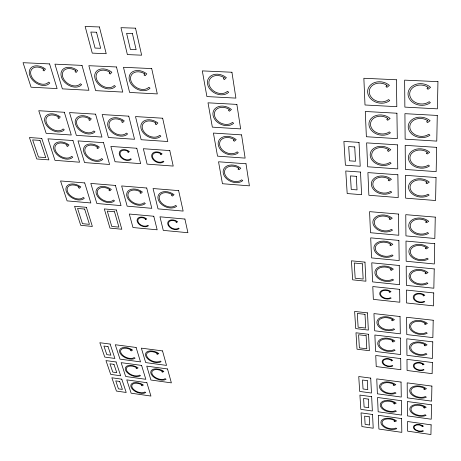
<?xml version="1.0" encoding="UTF-8"?>
<svg xmlns="http://www.w3.org/2000/svg" width="461" height="461" viewBox="0 0 461 461"><rect width="100%" height="100%" fill="white"/><g stroke="black" fill="none" stroke-linecap="round" stroke-linejoin="round"><path stroke-width="0.69" d="M431.127 424.852L430.937 434.521L407.582 431.156L407.501 421.51L431.127 424.852M431.525 404.816L431.237 419.222L407.455 415.897L407.334 401.525L431.525 404.816M431.899 386.088L431.6 401.133L407.305 397.86L407.178 382.861L431.899 386.088M432.366 362.513L432.147 373.669L407.075 370.483L406.982 359.361L432.366 362.513M432.775 341.866L432.447 358.456L406.948 355.322L406.809 338.795L432.775 341.866M433.207 320.251L432.862 337.625L406.769 334.571L406.625 317.266L433.207 320.251M433.749 292.931L433.49 305.873L406.504 302.958L406.4 290.067L433.749 292.931M434.227 268.919L433.841 288.223L406.36 285.382L406.199 266.176L434.227 268.919M434.729 243.679L434.325 263.969L406.158 261.254L405.985 241.068L434.729 243.679M435.259 217.125L434.832 238.481L405.945 235.899L405.766 214.665L435.259 217.125M436.043 177.531L435.587 200.518L405.628 198.155L405.438 175.313L436.043 177.531M436.642 147.353L436.164 171.625L405.386 169.452L405.184 145.342L436.642 147.353M437.276 115.446L436.769 141.118L405.133 139.147L404.919 113.665L437.276 115.446M437.95 81.655L437.408 108.848L404.867 107.113L404.637 80.133L437.95 81.655M43.553 69.064L42.988 70.181A8.822 6.131 36.1 0 1 44.026 70.896L45.466 69.081A12.101 8.413 36.1 0 0 30.587 68.286A12.101 8.413 36.1 0 0 34.898 82.185A12.101 8.413 36.1 0 0 49.788 83.02L48.589 82.11A10.591 7.359 36.1 0 1 35.97 81.689A10.591 7.359 36.1 0 1 31.383 69.807A10.591 7.359 36.1 0 1 43.553 69.064M75.69 70.585L75.08 71.714A8.845 6.298 35.1 0 1 76.117 72.435L77.644 70.608A12.136 8.638 35.1 0 0 62.466 69.795A12.136 8.638 35.1 0 0 66.436 83.81A12.136 8.638 35.1 0 0 81.626 84.668L80.427 83.746A10.62 7.56 35.1 0 1 67.548 83.314A10.62 7.56 35.1 0 1 63.232 71.328A10.62 7.56 35.1 0 1 75.69 70.585M58.455 116.892L57.896 117.907A8.384 5.705 33.2 0 1 58.887 118.575L60.299 116.938A11.508 7.831 33.2 0 0 45.95 115.97A11.508 7.831 33.2 0 0 49.921 128.775A11.508 7.831 33.2 0 0 64.281 129.783L63.14 128.93A10.067 6.852 33.2 0 1 50.964 128.342A10.067 6.852 33.2 0 1 46.694 117.371A10.067 6.852 33.2 0 1 58.455 116.892M67.173 144.881L66.615 145.837A8.142 5.457 31.6 0 1 67.583 146.483L68.977 144.944A11.173 7.491 31.6 0 0 54.94 143.878A11.173 7.491 31.6 0 0 58.72 156.072A11.173 7.491 31.6 0 0 72.769 157.172L71.657 156.348A9.773 6.552 31.6 0 1 59.746 155.668A9.773 6.552 31.6 0 1 55.66 145.215A9.773 6.552 31.6 0 1 67.173 144.881M109.856 72.204L109.194 73.345A8.88 6.477 33.9 0 1 110.231 74.071L111.85 72.227A12.182 8.886 33.9 0 0 96.361 71.397A12.182 8.886 33.9 0 0 99.968 85.539A12.182 8.886 33.9 0 0 115.469 86.414L114.276 85.487A10.655 7.774 33.9 0 1 101.12 85.043A10.655 7.774 33.9 0 1 97.092 72.942A10.655 7.774 33.9 0 1 109.856 72.204M89.428 118.811L88.823 119.837A8.419 5.849 32.1 0 1 89.814 120.511L91.313 118.863A11.548 8.027 32.1 0 0 76.687 117.872A11.548 8.027 32.1 0 0 80.347 130.78A11.548 8.027 32.1 0 0 94.978 131.811L93.837 130.947A10.102 7.024 32.1 0 1 81.424 130.342A10.102 7.024 32.1 0 1 77.408 119.29A10.102 7.024 32.1 0 1 89.428 118.811M97.467 147.013L96.868 147.981A8.177 5.59 30.5 0 1 97.83 148.632L99.305 147.082A11.214 7.67 30.5 0 0 85.008 145.999A11.214 7.67 30.5 0 0 88.483 158.279A11.214 7.67 30.5 0 0 102.797 159.402L101.685 158.572A9.814 6.713 30.5 0 1 89.543 157.875A9.814 6.713 30.5 0 1 85.7 147.347A9.814 6.713 30.5 0 1 97.467 147.013M144.754 73.858L144.039 75.005A8.915 6.656 32.4 0 1 145.077 75.742L146.794 73.881A12.228 9.134 32.4 0 0 130.976 73.04A12.228 9.134 32.4 0 0 134.197 87.308A12.228 9.134 32.4 0 0 150.027 88.201L148.84 87.262A10.701 7.993 32.4 0 1 135.39 86.806A10.701 7.993 32.4 0 1 131.673 74.596A10.701 7.993 32.4 0 1 144.754 73.858M79.067 186.814L78.514 187.69A7.785 5.083 29.5 0 1 79.436 188.301L80.808 186.907A10.684 6.978 29.5 0 0 67.248 185.708A10.684 6.978 29.5 0 0 70.764 197.003A10.684 6.978 29.5 0 0 84.328 198.23L83.262 197.452A9.347 6.102 29.5 0 1 71.755 196.645A9.347 6.102 29.5 0 1 67.928 186.953A9.347 6.102 29.5 0 1 79.067 186.814M122.338 120.851L121.687 121.883A8.454 6.005 30.8 0 1 122.678 122.568L124.257 120.909A11.594 8.24 30.8 0 0 109.343 119.9A11.594 8.24 30.8 0 0 112.657 132.912A11.594 8.24 30.8 0 0 127.588 133.961L126.447 133.091A10.148 7.209 30.8 0 1 113.775 132.474A10.148 7.209 30.8 0 1 110.029 121.324A10.148 7.209 30.8 0 1 122.338 120.851M128.187 151.462L127.783 152.067A5.134 3.584 29.2 0 1 128.389 152.476L129.357 151.508A7.042 4.915 29.2 0 0 120.246 150.828A7.042 4.915 29.2 0 0 122.234 158.567A7.042 4.915 29.2 0 0 131.35 159.258L130.659 158.74A6.16 4.299 29.2 0 1 122.914 158.307A6.16 4.299 29.2 0 1 120.661 151.675A6.16 4.299 29.2 0 1 128.187 151.462M109.528 189.35L108.94 190.232A7.825 5.204 28.4 0 1 109.862 190.842L111.308 189.442A10.736 7.14 28.4 0 0 97.496 188.226A10.736 7.14 28.4 0 0 100.717 199.596A10.736 7.14 28.4 0 0 114.535 200.846L113.475 200.062A9.393 6.247 28.4 0 1 101.743 199.238A9.393 6.247 28.4 0 1 98.153 189.477A9.393 6.247 28.4 0 1 109.528 189.35M155.916 122.937L155.219 123.974A8.494 6.16 29.2 0 1 156.21 124.666L157.881 122.995A11.658 8.448 29.2 0 0 142.662 121.963A11.658 8.448 29.2 0 0 145.624 135.085A11.658 8.448 29.2 0 0 160.854 136.151L159.719 135.275A10.2 7.393 29.2 0 1 146.777 134.641A10.2 7.393 29.2 0 1 143.319 123.404A10.2 7.393 29.2 0 1 155.916 122.937M160.889 153.795L160.457 154.4A5.163 3.671 27.6 0 1 161.062 154.815L162.082 153.841A7.082 5.031 27.6 0 0 152.793 153.144A7.082 5.031 27.6 0 0 154.573 160.947A7.082 5.031 27.6 0 0 163.868 161.65L163.177 161.125A6.195 4.403 27.6 0 1 155.276 160.682A6.195 4.403 27.6 0 1 153.19 153.997A6.195 4.403 27.6 0 1 160.889 153.795M140.576 191.937L139.942 192.819A7.866 5.325 27.1 0 1 140.864 193.441L142.386 192.03A10.793 7.307 27.1 0 0 128.314 190.791A10.793 7.307 27.1 0 0 131.235 202.241A10.793 7.307 27.1 0 0 145.313 203.514L144.253 202.725A9.445 6.391 27.1 0 1 132.295 201.878A9.445 6.391 27.1 0 1 128.942 192.053A9.445 6.391 27.1 0 1 140.576 191.937M224.213 77.627L223.378 78.796A9.024 7.059 27.7 0 1 224.415 79.546L226.363 77.65A12.378 9.681 27.7 0 0 209.784 76.768A12.378 9.681 27.7 0 0 212.1 91.33A12.378 9.681 27.7 0 0 228.685 92.263L227.509 91.307A10.834 8.471 27.7 0 1 213.397 90.817A10.834 8.471 27.7 0 1 210.4 78.358A10.834 8.471 27.7 0 1 224.213 77.627M145.595 218.842L145.203 219.361A4.794 3.181 25.9 0 1 145.768 219.736L146.702 218.912A6.575 4.362 25.9 0 0 138.093 218.099A6.575 4.362 25.9 0 0 139.85 224.928A6.575 4.362 25.9 0 0 148.459 225.752L147.814 225.273A5.757 3.821 25.9 0 1 140.501 224.714A5.757 3.821 25.9 0 1 138.479 218.848A5.757 3.821 25.9 0 1 145.595 218.842M229.33 109.413L228.506 110.507A8.765 6.702 25.7 0 1 229.515 111.228L231.422 109.459A12.026 9.191 25.7 0 0 215.264 108.45A12.026 9.191 25.7 0 0 217.459 122.246A12.026 9.191 25.7 0 0 233.629 123.294L232.482 122.378A10.522 8.044 25.7 0 1 218.721 121.773A10.522 8.044 25.7 0 1 215.857 109.96A10.522 8.044 25.7 0 1 229.33 109.413M172.212 194.571L171.538 195.458A7.918 5.446 25.6 0 1 172.46 196.086L174.062 194.669A10.862 7.468 25.6 0 0 159.725 193.401A10.862 7.468 25.6 0 0 162.33 204.932A10.862 7.468 25.6 0 0 176.672 206.228L175.618 205.439A9.502 6.535 25.6 0 1 163.425 204.575A9.502 6.535 25.6 0 1 160.324 194.675A9.502 6.535 25.6 0 1 172.212 194.571M234.182 139.533L233.375 140.565A8.529 6.362 24.2 0 1 234.355 141.256L236.222 139.597A11.698 8.73 24.2 0 0 220.456 138.479A11.698 8.73 24.2 0 0 222.542 151.565A11.698 8.73 24.2 0 0 238.308 152.724L237.196 151.848A10.234 7.641 24.2 0 1 223.775 151.133A10.234 7.641 24.2 0 1 221.032 139.919A10.234 7.641 24.2 0 1 234.182 139.533M176.454 221.66L176.039 222.179A4.823 3.25 24.5 0 1 176.598 222.559L177.577 221.729A6.621 4.454 24.5 0 0 168.812 220.9A6.621 4.454 24.5 0 0 170.386 227.774A6.621 4.454 24.5 0 0 179.15 228.616L178.505 228.137A5.791 3.901 24.5 0 1 171.054 227.561A5.791 3.901 24.5 0 1 169.181 221.655A5.791 3.901 24.5 0 1 176.454 221.66M238.781 168.115L237.991 169.083A8.304 6.051 22.9 0 1 238.942 169.752L240.775 168.202A11.392 8.304 22.9 0 0 225.389 166.986A11.392 8.304 22.9 0 0 227.365 179.415A11.392 8.304 22.9 0 0 242.757 180.666L241.673 179.825A9.969 7.267 22.9 0 1 228.575 179.018A9.969 7.267 22.9 0 1 225.942 168.351A9.969 7.267 22.9 0 1 238.781 168.115M131.045 349.882L130.526 350.464A6.523 3.717 23.2 0 1 131.299 350.942L132.549 350.037A8.949 5.1 23.2 0 0 120.851 348.458A8.949 5.1 23.2 0 0 123.375 356.601A8.949 5.1 23.2 0 0 135.079 358.197L134.191 357.592A7.831 4.466 23.2 0 1 124.251 356.399A7.831 4.466 23.2 0 1 121.381 349.369A7.831 4.466 23.2 0 1 131.045 349.882M387.05 85.343L385.938 86.559A9.456 7.745 12.3 0 1 386.969 87.342L389.412 85.377A12.971 10.626 12.3 0 0 371.226 84.403A12.971 10.626 12.3 0 0 371.549 99.553A12.971 10.626 12.3 0 0 389.741 100.579L388.583 99.582A11.352 9.301 12.3 0 1 373.058 99.029A11.352 9.301 12.3 0 1 371.664 86.063A11.352 9.301 12.3 0 1 387.05 85.343M136.6 367.711L136.087 368.264A6.391 3.579 22.7 0 1 136.842 368.731L138.075 367.872A8.771 4.91 22.7 0 0 126.585 366.265A8.771 4.91 22.7 0 0 129.011 374.09A8.771 4.91 22.7 0 0 140.507 375.715L139.637 375.133A7.676 4.293 22.7 0 1 129.875 373.906A7.676 4.293 22.7 0 1 127.103 367.14A7.676 4.293 22.7 0 1 136.6 367.711M157.27 353.328L156.723 353.915A6.569 3.78 22.3 0 1 157.495 354.394L158.797 353.489A9.013 5.192 22.3 0 0 146.915 351.887A9.013 5.192 22.3 0 0 149.22 360.058A9.013 5.192 22.3 0 0 161.108 361.683L160.226 361.072A7.883 4.541 22.3 0 1 150.125 359.862A7.883 4.541 22.3 0 1 147.428 352.803A7.883 4.541 22.3 0 1 157.27 353.328M387.822 118.396L386.744 119.537A9.203 7.313 12.3 0 1 387.741 120.286L390.121 118.454A12.626 10.033 12.3 0 0 372.436 117.348A12.626 10.033 12.3 0 0 372.742 131.667A12.626 10.033 12.3 0 0 390.432 132.82L389.303 131.863A11.047 8.776 12.3 0 1 374.211 131.183A11.047 8.776 12.3 0 1 372.857 118.921A11.047 8.776 12.3 0 1 387.822 118.396M141.942 384.854L141.429 385.379A6.264 3.446 22.2 0 1 142.172 385.834L143.388 385.021A8.598 4.725 22.2 0 0 132.105 383.385A8.598 4.725 22.2 0 0 134.439 390.916A8.598 4.725 22.2 0 0 145.728 392.57L144.881 392A7.526 4.137 22.2 0 1 135.286 390.744A7.526 4.137 22.2 0 1 132.607 384.232A7.526 4.137 22.2 0 1 141.942 384.854M428.154 87.29L426.972 88.518A9.629 7.872 7.9 0 1 428.004 89.307L430.58 87.325A13.213 10.799 7.9 0 0 411.973 86.328A13.213 10.799 7.9 0 0 411.765 101.633A13.213 10.799 7.9 0 0 430.372 102.676L429.22 101.674A11.56 9.45 7.9 0 1 413.333 101.103A11.56 9.45 7.9 0 1 412.359 88.005A11.56 9.45 7.9 0 1 428.154 87.29M162.347 371.232L161.805 371.785A6.437 3.636 21.8 0 1 162.56 372.252L163.851 371.399A8.828 4.99 21.8 0 0 152.182 369.762A8.828 4.99 21.8 0 0 154.4 377.617A8.828 4.99 21.8 0 0 166.069 379.27L165.205 378.683A7.728 4.368 21.8 0 1 155.288 377.432A7.728 4.368 21.8 0 1 152.683 370.644A7.728 4.368 21.8 0 1 162.347 371.232M388.554 149.646L387.499 150.707A8.961 6.915 12.2 0 1 388.473 151.427L390.79 149.721A12.297 9.485 12.2 0 0 373.577 148.5A12.297 9.485 12.2 0 0 373.871 162.047A12.297 9.485 12.2 0 0 391.084 163.315L389.989 162.399A10.759 8.298 12.2 0 1 375.3 161.609A10.759 8.298 12.2 0 1 373.992 149.992A10.759 8.298 12.2 0 1 388.554 149.646M427.768 120.661L426.621 121.808A9.364 7.428 8.6 0 1 427.624 122.568L430.125 120.724A12.85 10.188 8.6 0 0 412.042 119.595A12.85 10.188 8.6 0 0 411.846 134.042A12.85 10.188 8.6 0 0 429.923 135.217L428.805 134.255A11.243 8.915 8.6 0 1 413.367 133.557A11.243 8.915 8.6 0 1 412.422 121.18A11.243 8.915 8.6 0 1 427.768 120.661M389.245 179.225L388.22 180.222A8.73 6.546 12.3 0 1 389.17 180.914L391.424 179.323A11.98 8.984 12.3 0 0 374.666 177.998A11.98 8.984 12.3 0 0 374.937 190.837A11.98 8.984 12.3 0 0 391.7 192.202L390.634 191.327A10.482 7.86 12.3 0 1 376.332 190.433A10.482 7.86 12.3 0 1 375.064 179.41A10.482 7.86 12.3 0 1 389.245 179.225M427.399 152.188L426.287 153.259A9.116 7.019 9.1 0 1 427.261 153.991L429.692 152.268A12.51 9.629 9.1 0 0 412.105 151.024A12.51 9.629 9.1 0 0 411.921 164.686A12.51 9.629 9.1 0 0 429.502 165.977L428.419 165.055A10.943 8.425 9.1 0 1 413.402 164.243A10.943 8.425 9.1 0 1 412.474 152.522A10.943 8.425 9.1 0 1 427.399 152.188M427.053 182.014L425.97 183.023A8.88 6.644 9.5 0 1 426.915 183.72L429.283 182.112A12.188 9.116 9.5 0 0 412.169 180.764A12.188 9.116 9.5 0 0 411.99 193.706A12.188 9.116 9.5 0 0 429.105 195.101L428.044 194.214A10.661 7.975 9.5 0 1 413.431 193.297A10.661 7.975 9.5 0 1 412.526 182.193A10.661 7.975 9.5 0 1 427.053 182.014M390.156 218.088L389.165 218.998A8.431 6.079 12.3 0 1 390.081 219.655L392.253 218.203A11.571 8.338 12.3 0 0 376.09 216.756A11.571 8.338 12.3 0 0 376.343 228.696A11.571 8.338 12.3 0 0 392.513 230.177L391.487 229.348A10.125 7.295 12.3 0 1 377.686 228.333A10.125 7.295 12.3 0 1 376.476 218.076A10.125 7.295 12.3 0 1 390.156 218.088M390.761 244.174L389.799 245.033A8.229 5.774 12.4 0 1 390.692 245.667L392.812 244.307A11.295 7.923 12.4 0 0 377.046 242.78A11.295 7.923 12.4 0 0 377.288 254.132A11.295 7.923 12.4 0 0 393.054 255.694L392.057 254.893A9.883 6.932 12.4 0 1 378.596 253.804A9.883 6.932 12.4 0 1 377.421 244.036A9.883 6.932 12.4 0 1 390.761 244.174M426.598 221.176L425.555 222.093A8.569 6.166 10 0 1 426.465 222.755L428.747 221.297A11.761 8.459 10 0 0 412.249 219.816A11.761 8.459 10 0 0 412.082 231.843A11.761 8.459 10 0 0 428.58 233.358L427.56 232.523A10.292 7.399 10 0 1 413.471 231.485A10.292 7.399 10 0 1 412.595 221.147A10.292 7.399 10 0 1 426.598 221.176M391.343 268.988L390.404 269.8A8.039 5.492 12.4 0 1 391.274 270.405L393.342 269.132A11.029 7.537 12.4 0 0 377.957 267.541A11.029 7.537 12.4 0 0 378.187 278.352A11.029 7.537 12.4 0 0 393.579 279.971L392.599 279.205A9.652 6.592 12.4 0 1 379.466 278.046A9.652 6.592 12.4 0 1 378.32 268.74A9.652 6.592 12.4 0 1 391.343 268.988M426.292 247.448L425.278 248.312A8.361 5.855 10.3 0 1 426.166 248.946L428.384 247.58A11.473 8.033 10.3 0 0 412.307 246.024A11.473 8.033 10.3 0 0 412.146 257.457A11.473 8.033 10.3 0 0 428.229 259.047L427.232 258.241A10.038 7.03 10.3 0 1 413.5 257.123A10.038 7.03 10.3 0 1 412.647 247.292A10.038 7.03 10.3 0 1 426.292 247.448M389.764 291.565L389.193 292.044A4.921 3.29 12.5 0 1 389.724 292.412L390.986 291.663A6.754 4.512 12.5 0 0 381.564 290.643A6.754 4.512 12.5 0 0 381.72 297.12A6.754 4.512 12.5 0 0 391.141 298.152L390.548 297.685A5.912 3.947 12.5 0 1 382.503 296.942A5.912 3.947 12.5 0 1 381.794 291.358A5.912 3.947 12.5 0 1 389.764 291.565M426.004 272.422L425.013 273.235A8.165 5.567 10.5 0 1 425.878 273.851L428.044 272.572A11.202 7.635 10.5 0 0 412.359 270.947A11.202 7.635 10.5 0 0 412.209 281.821A11.202 7.635 10.5 0 0 427.894 283.475L426.926 282.702A9.802 6.684 10.5 0 1 413.529 281.521A9.802 6.684 10.5 0 1 412.687 272.157A9.802 6.684 10.5 0 1 426.004 272.422M392.524 319.531L391.631 320.239A7.647 4.938 12.6 0 1 392.455 320.804L394.426 319.692A10.488 6.777 12.6 0 0 379.806 317.981A10.488 6.777 12.6 0 0 380.02 327.725A10.488 6.777 12.6 0 0 394.633 329.465L393.706 328.751A9.18 5.93 12.6 0 1 381.235 327.471A9.18 5.93 12.6 0 1 380.158 319.07A9.18 5.93 12.6 0 1 392.524 319.531M423.584 295.132L422.979 295.61A4.996 3.331 10.7 0 1 423.509 295.985L424.829 295.23A6.857 4.57 10.7 0 0 415.228 294.193A6.857 4.57 10.7 0 0 415.159 300.71A6.857 4.57 10.7 0 0 424.76 301.759L424.166 301.292A5.999 3.999 10.7 0 1 415.966 300.532A5.999 3.999 10.7 0 1 415.436 294.913A5.999 3.999 10.7 0 1 423.584 295.132M393.026 340.835L392.15 341.509A7.48 4.714 12.7 0 1 392.956 342.05L394.881 341.013A10.263 6.471 12.7 0 0 380.59 339.25A10.263 6.471 12.7 0 0 380.792 348.562A10.263 6.471 12.7 0 0 395.083 350.343L394.178 349.657A8.978 5.665 12.7 0 1 381.979 348.332A8.978 5.665 12.7 0 1 380.93 340.293A8.978 5.665 12.7 0 1 393.026 340.835M425.411 323.253L424.472 323.968A7.762 5.002 11 0 1 425.296 324.538L427.347 323.426A10.649 6.863 11 0 0 412.462 321.68A10.649 6.863 11 0 0 412.33 331.471A10.649 6.863 11 0 0 427.214 333.245L426.292 332.525A9.318 6.005 11 0 1 413.58 331.223A9.318 6.005 11 0 1 412.779 322.775A9.318 6.005 11 0 1 425.411 323.253M391.522 360.237L390.986 360.635A4.587 2.835 12.8 0 1 391.481 360.963L392.657 360.352A6.293 3.884 12.8 0 0 383.898 359.234A6.293 3.884 12.8 0 0 384.03 364.835A6.293 3.884 12.8 0 0 392.795 365.953L392.236 365.538A5.509 3.4 12.8 0 1 384.756 364.697A5.509 3.4 12.8 0 1 384.105 359.862A5.509 3.4 12.8 0 1 391.522 360.237M425.163 344.672L424.247 345.341A7.589 4.777 11.2 0 1 425.048 345.894L427.053 344.845A10.413 6.552 11.2 0 0 412.509 343.059A10.413 6.552 11.2 0 0 412.382 352.411A10.413 6.552 11.2 0 0 426.926 354.227L426.027 353.535A9.111 5.734 11.2 0 1 413.603 352.181A9.111 5.734 11.2 0 1 412.82 344.102A9.111 5.734 11.2 0 1 425.163 344.672M394.046 384.474L393.21 385.068A7.14 4.276 12.9 0 1 393.976 385.575L395.815 384.664A9.796 5.866 12.9 0 0 382.192 382.826A9.796 5.866 12.9 0 0 382.376 391.274A9.796 5.866 12.9 0 0 395.993 393.135L395.135 392.495A8.569 5.129 12.9 0 1 383.506 391.084A8.569 5.129 12.9 0 1 382.515 383.777A8.569 5.129 12.9 0 1 394.046 384.474M422.939 364.155L422.374 364.559A4.656 2.864 11.4 0 1 422.87 364.887L424.091 364.271A6.385 3.93 11.4 0 0 415.177 363.141A6.385 3.93 11.4 0 0 415.113 368.76A6.385 3.93 11.4 0 0 424.034 369.901L423.48 369.486A5.59 3.44 11.4 0 1 415.862 368.627A5.59 3.44 11.4 0 1 415.373 363.769A5.59 3.44 11.4 0 1 422.939 364.155M394.478 402.966L393.659 403.531A6.996 4.091 13 0 1 394.414 404.026L396.212 403.162A9.6 5.618 13 0 0 382.872 401.295A9.6 5.618 13 0 0 383.045 409.397A9.6 5.618 13 0 0 396.385 411.281L395.538 410.665A8.396 4.915 13 0 1 384.157 409.224A8.396 4.915 13 0 1 383.189 402.211A8.396 4.915 13 0 1 394.478 402.966M424.656 388.502L423.78 389.096A7.238 4.322 11.6 0 1 424.546 389.608L426.454 388.692A9.935 5.935 11.6 0 0 412.601 386.825A9.935 5.935 11.6 0 0 412.486 395.308A9.935 5.935 11.6 0 0 426.339 397.198L425.48 396.552A8.69 5.192 11.6 0 1 413.65 395.117A8.69 5.192 11.6 0 1 412.895 387.776A8.69 5.192 11.6 0 1 424.656 388.502M394.893 420.697L394.092 421.233A6.857 3.924 13 0 1 394.829 421.711L396.587 420.899A9.404 5.382 13 0 0 383.523 419.009A9.404 5.382 13 0 0 383.69 426.777A9.404 5.382 13 0 0 396.754 428.684L395.93 428.085A8.229 4.708 13 0 1 384.779 426.615A8.229 4.708 13 0 1 383.834 419.885A8.229 4.708 13 0 1 394.893 420.697M424.437 407.063L423.584 407.628A7.094 4.137 11.8 0 1 424.333 408.123L426.2 407.265A9.733 5.682 11.8 0 0 412.641 405.369A9.733 5.682 11.8 0 0 412.526 413.494A9.733 5.682 11.8 0 0 426.091 415.413L425.249 414.791A8.511 4.973 11.8 0 1 413.667 413.321A8.511 4.973 11.8 0 1 412.929 406.285A8.511 4.973 11.8 0 1 424.437 407.063M422.357 426.05L421.832 426.385A4.345 2.478 12 0 1 422.293 426.684L423.428 426.177A5.958 3.4 12 0 0 415.131 424.984A5.958 3.4 12 0 0 415.079 429.859A5.958 3.4 12 0 0 423.377 431.058L422.864 430.683A5.215 2.979 12 0 1 415.776 429.756A5.215 2.979 12 0 1 415.309 425.532A5.215 2.979 12 0 1 422.357 426.05M99.38 26.957L85.147 26.479L92.263 53.124L106.22 53.707L99.38 26.957M135.522 28.173L120.972 27.683L127.38 54.588L141.642 55.187L135.522 28.173M96.51 32.247L90.834 32.051L95.058 48.053L100.659 48.278L96.51 32.247M132.405 33.515L126.608 33.313L130.405 49.477L136.133 49.702L132.405 33.515M49.581 63.912L23.05 62.696L31.066 87.198L57.112 88.587L49.581 63.912M82.006 65.393L54.94 64.154L62.368 88.869L88.933 90.281L82.006 65.393M116.483 66.966L88.84 65.704L95.64 90.638L122.759 92.085L116.483 66.966M151.704 68.58L123.467 67.289L129.61 92.448L157.299 93.923L151.704 68.58M231.929 72.244L202.31 70.89L206.897 96.568L235.905 98.112L231.929 72.244M396.408 79.759L363.856 78.272L365.003 104.987L396.823 106.681L396.408 79.759M236.873 104.405L208.009 102.815L212.354 127.144L240.642 128.907L236.873 104.405M396.921 113.222L365.285 111.481L366.368 136.733L397.313 138.657L396.921 113.222M64.338 112.271L38.753 110.721L46.146 133.315L71.276 135.01L64.338 112.271M95.583 114.161L69.502 112.582L76.353 135.355L101.962 137.078L95.583 114.161M128.775 116.166L102.163 114.559L108.427 137.516L134.549 139.274L128.775 116.166M162.658 118.218L135.499 116.575L141.147 139.723L167.798 141.515L162.658 118.218M241.558 134.871L213.408 133.068L217.529 156.158L245.131 158.111L241.558 134.871M359.015 142.386L343.894 141.418L345.393 165.205L360.202 166.254L359.015 142.386M397.405 144.846L366.628 142.875L367.653 166.778L397.774 168.91L397.405 144.846M354.728 146.95L348.7 146.552L349.547 160.837L355.494 161.252L354.728 146.95M41.749 138.398L29.429 137.545L36.782 158.964L48.889 159.881L41.749 138.398M72.971 140.553L47.944 138.824L54.98 160.342L79.574 162.203L72.971 140.553M103.518 142.668L78.018 140.905L84.536 162.577L109.585 164.473L103.518 142.668M40.009 140.415L32.633 139.896L38.476 157.04L45.754 157.587L40.009 140.415M136.796 148.258L110.865 146.442L115.031 161.73L140.64 163.643L136.796 148.258M169.798 150.574L143.342 148.719L147.105 164.122L173.215 166.075L169.798 150.574M246.001 163.77L218.537 161.782L222.45 183.72L249.395 185.846L246.001 163.77M360.49 172.062L345.762 170.996L347.185 193.551L361.614 194.686L360.49 172.062M397.866 174.765L367.901 172.598L368.875 195.262L398.218 197.573L397.866 174.765M356.307 176.338L350.441 175.906L351.242 189.448L357.033 189.897L356.307 176.338M84.709 182.925L60.552 180.948L67.093 200.881L90.852 202.967L84.709 182.925M115.423 185.443L90.805 183.426L96.845 203.497L121.041 205.623L115.423 185.443M146.725 188.007L121.641 185.95L127.15 206.159L151.807 208.326L146.725 188.007M178.632 190.618L153.058 188.526L158.025 208.873L183.15 211.086L178.632 190.618M398.471 214.06L369.578 211.645L370.483 232.724L398.794 235.26L398.471 214.06M86.403 207.329L74.573 206.274L80.721 225.331L92.361 226.437L86.403 207.329M116.356 210.009L104.307 208.931L109.972 228.114L121.819 229.244L116.356 210.009M84.64 209.058L77.552 208.424L82.444 223.677L89.434 224.34L84.64 209.058M114.501 211.749L107.286 211.098L111.781 226.449L118.903 227.123L114.501 211.749M153.784 216.244L129.299 214.031L132.981 227.532L157.172 229.809L153.784 216.244M184.907 219.05L159.961 216.803L163.275 230.385L187.921 232.707L184.907 219.05M398.874 240.423L370.702 237.864L371.56 257.912L399.186 260.58L398.874 240.423M364.968 262.136L351.432 260.811L352.636 279.833L365.913 281.204L364.968 262.136M399.261 265.496L371.773 262.805L372.592 281.896L399.554 284.679L399.261 265.496M362.352 263.813L354.25 263.012L355.172 278.237L363.153 279.055L362.352 263.813M399.624 289.358L372.793 286.552L373.341 299.368L399.825 302.232L399.624 289.358M367.486 312.875L354.63 311.434L355.713 328.595L368.339 330.07L367.486 312.875M400.044 316.528L373.952 313.601L374.689 330.814L400.309 333.816L400.044 316.528M365.003 314.333L357.298 313.468L358.128 327.201L365.723 328.082L365.003 314.333M368.552 334.271L355.978 332.784L357.016 349.19L369.365 350.706L368.552 334.271M400.373 338.034L374.868 335.02L375.577 351.466L400.626 354.549L400.373 338.034M366.115 335.643L358.589 334.749L359.378 347.876L366.806 348.787L366.115 335.643M400.69 358.583L375.75 355.489L376.222 366.564L400.857 369.693L400.69 358.583M110.121 344.067L99.835 342.725L104.762 357.073L114.898 358.439L110.121 344.067M136.11 347.461L115.285 344.742L119.987 359.125L140.513 361.891L136.11 347.461M162.52 350.907L141.36 348.147L145.688 362.588L166.536 365.4L162.52 350.907M370.725 378.101L358.744 376.533L359.684 391.441L371.468 393.026L370.725 378.101M401.047 382.06L376.752 378.89L377.392 393.827L401.277 397.048L401.047 382.06M108.007 346.574L103.904 346.032L106.831 354.647L110.899 355.195L108.007 346.574M367.284 380.653L362.507 380.025L363.038 388.975L367.769 389.608L367.284 380.653M116.068 361.966L105.967 360.594L110.703 374.395L120.661 375.784L116.068 361.966M141.596 365.429L121.139 362.651L125.663 376.487L145.826 379.305L141.596 365.429M167.522 368.95L146.748 366.132L150.908 380.014L171.383 382.878L167.522 368.95M371.652 396.679L359.914 395.089L360.819 409.374L372.361 410.987L371.652 396.679M401.335 400.713L377.547 397.48L378.164 411.8L401.554 415.073L401.335 400.713M113.971 364.351L109.943 363.798L112.761 372.085L116.754 372.638L113.971 364.351M368.276 399.099L363.596 398.46L364.104 407.034L368.737 407.68L368.276 399.099M121.79 379.178L111.867 377.778L116.426 391.061L126.21 392.478L121.79 379.178M146.869 382.705L126.775 379.876L131.126 393.187L150.937 396.057L146.869 382.705M372.534 414.491L361.038 412.872L361.902 426.581L373.214 428.223L372.534 414.491M401.612 418.588L378.314 415.303L378.902 429.041L401.819 432.36L401.612 418.588M119.71 381.449L115.751 380.884L118.46 388.859L122.39 389.424L119.71 381.449M369.226 416.784L364.645 416.139L365.129 424.368L369.67 425.019L369.226 416.784"/></g></svg>
